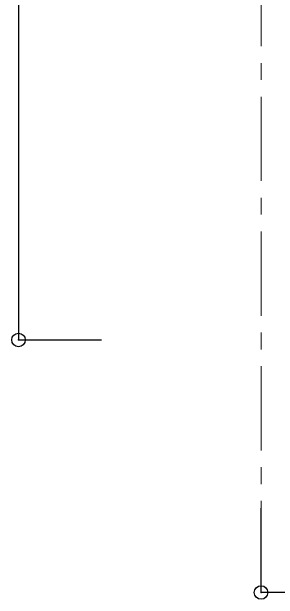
# Model space of a CAD drawing. Units: millimetres at full size, sheet at 1:50. Extents: x -31113 to 29332, y -20209 to 31249.
# Drawn here: x -3637 to -2847, y -1867 to -122 of the extents above; entities that cross this region are included whole.
import ezdxf

# ---------------------------------------------------------------- set-up
doc = ezdxf.new("R2010")
doc.units = ezdxf.units.MM
doc.header["$LTSCALE"] = 50
doc.header["$PDMODE"] = 32
doc.header["$PDSIZE"] = 40
doc.linetypes.add('CHAIN1', pattern=[8, 5, -1, 1, -1])
doc.layers.add('B-1_通り芯・通り番号', color=1, linetype='CHAIN1', lineweight=18)
doc.layers.add('B-F_寸法・方位', color=7, linetype='Continuous', lineweight=25)

msp = doc.modelspace()

# ---------------------------------------------------------------- linework, layer by layer
at = {"layer": 'B-1_通り芯・通り番号'}
msp.add_line((-2897.6, 1625.37), (-2897.6, -1846.71), dxfattribs=at)
at = {"layer": 'B-F_寸法・方位'}
for p, q in [((-3617.29, 1303.29), (-3617.29, -1096.71)), ((-3617.29, 1303.29), (-3617.29, -1096.71)), ((-3617.29, -1096.71), (-3371.3, -1096.71)), ((-2897.6, -1846.71), (-2897.6, -1596.71)), ((-1327.6, -1846.71), (-2897.6, -1846.71))]:
    msp.add_line(p, q, dxfattribs=at)
for p in [(-3617.29, -1096.71), (-2897.6, -1846.71)]:
    msp.add_point(p, dxfattribs=at)

doc.saveas('drawing.dxf')
